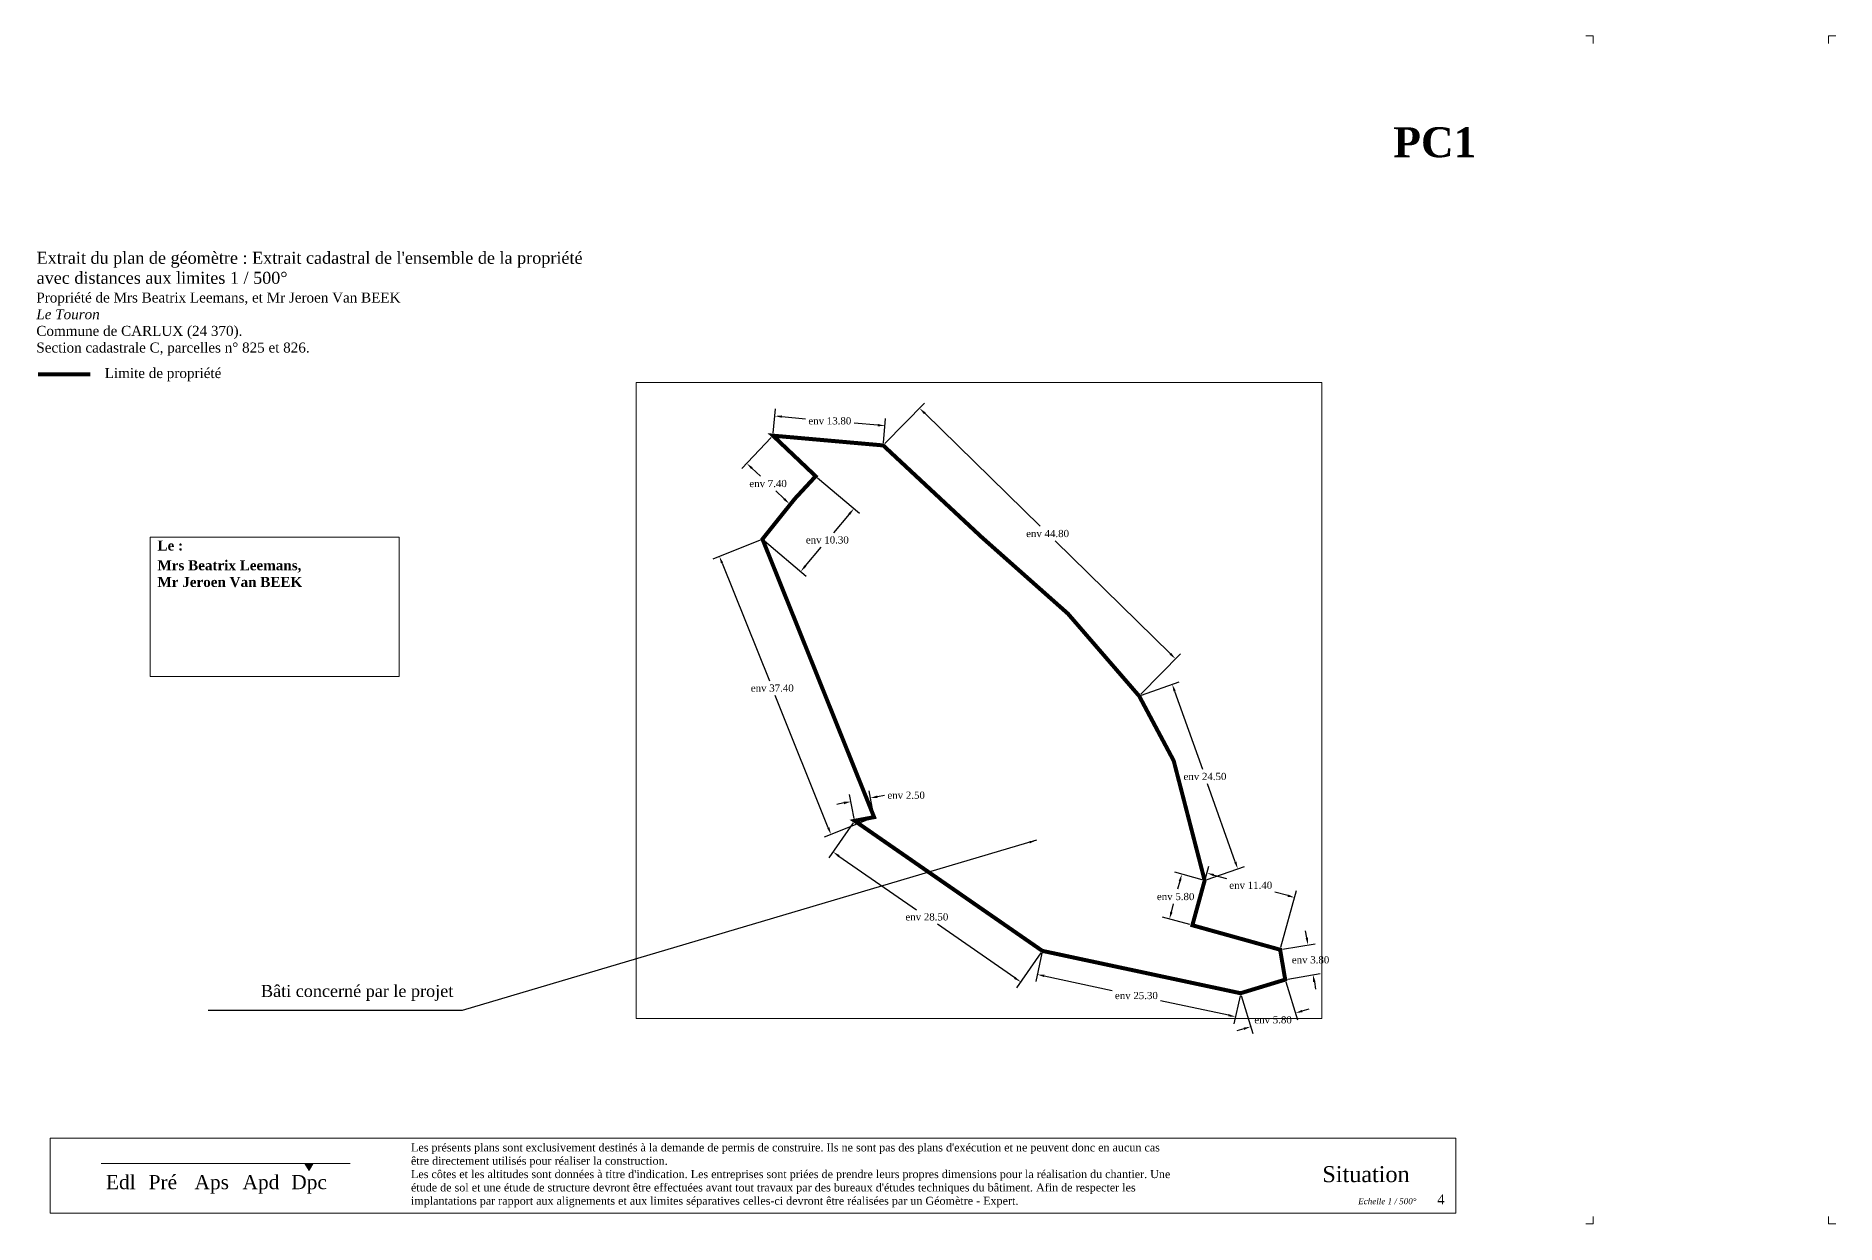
# Model space of a CAD drawing. Header units: millimetres. Extents: x -17502 to -16646, y 1856 to 2034.
# Drawn here: x -17307.85 to -17262.86, y 1855.92 to 1885.62 of the extents above; entities that cross this region are included whole.
import ezdxf

# ---------------------------------------------------------------- set-up
doc = ezdxf.new("R2010")
doc.units = ezdxf.units.MM
doc.layers.get('0').update_dxf_attribs({"lineweight": 9})
doc.layers.get('Defpoints').update_dxf_attribs({"lineweight": 9})
doc.styles.get("Standard").update_dxf_attribs({"font": 'times.ttf'})
doc.dimstyles.get("Standard").update_dxf_attribs({"dimtxt": 0.18, "dimasz": 0.18, "dimexe": 0.18, "dimexo": 0.0625, "dimgap": 0.09, "dimtad": 0, "dimtih": 1, "dimtoh": 1, "dimzin": 0, "dimdsep": 46, "dimtxsty": 'Standard', "dimcen": 0.09, "dimadec": 0, "dimazin": 0, "dimtfac": 1, "dimtofl": 0, "dimtmove": 0, "dimatfit": 3, "dimfxl": 1, "dimtolj": 1, "dimtzin": 0, "dimarcsym": 0})
picture_1 = doc.add_image_def('image4.jpg', size_in_pixel=(1012, 939))

# ---------------------------------------------------------------- blocks, each defined once
blk = doc.blocks.new('*D415')
at = {"color": 0, "lineweight": -2, "transparency": 16777216}
for p, q in [((-17289.424, 1875.695), (-17289.37, 1876.304)), ((-17289.207, 1876.108), (-17288.613, 1876.056)), ((-17286.81, 1875.896), (-17287.404, 1875.949)), ((-17286.669, 1875.451), (-17286.615, 1876.06))]:
    blk.add_line(p, q, dxfattribs=at)
at = {"color": 0, "lineweight": 9, "transparency": 16777216}
for points in [[(-17289.204, 1876.138), (-17289.209, 1876.079), (-17289.386, 1876.124)], [(-17286.807, 1875.926), (-17286.813, 1875.866), (-17286.631, 1875.88)]]:
    blk.add_solid(points, dxfattribs=at)
at = {"layer": 'Defpoints', "color": 0, "lineweight": 9, "transparency": 16777216}
for p in [(-17289.43, 1875.633), (-17286.631, 1875.88), (-17286.674, 1875.389)]:
    blk.add_point(p, dxfattribs=at)
at = {"color": 0, "lineweight": 9, "transparency": 16777216, "insert": (-17288.008, 1876.002), "char_height": 0.18, "attachment_point": 5}
blk.add_mtext('\\A1;env 13.80', dxfattribs=at)
blk = doc.blocks.new('*D416')
at = {"color": 0, "lineweight": -2, "transparency": 16777216}
for p, q in [((-17286.63, 1875.433), (-17285.639, 1876.446)), ((-17285.636, 1876.192), (-17282.752, 1873.367)), ((-17279.496, 1870.179), (-17282.38, 1873.003)), ((-17280.233, 1869.169), (-17279.241, 1870.181))]:
    blk.add_line(p, q, dxfattribs=at)
at = {"color": 0, "lineweight": 9, "transparency": 16777216}
for points in [[(-17285.615, 1876.213), (-17285.657, 1876.17), (-17285.765, 1876.318)], [(-17279.475, 1870.2), (-17279.517, 1870.157), (-17279.367, 1870.053)]]:
    blk.add_solid(points, dxfattribs=at)
at = {"layer": 'Defpoints', "color": 0, "lineweight": 9, "transparency": 16777216}
for p in [(-17286.674, 1875.389), (-17279.367, 1870.053), (-17280.277, 1869.124)]:
    blk.add_point(p, dxfattribs=at)
at = {"color": 0, "lineweight": 9, "transparency": 16777216, "insert": (-17282.566, 1873.185), "char_height": 0.18, "attachment_point": 5}
blk.add_mtext('\\A1;env 44.80', dxfattribs=at)
blk = doc.blocks.new('*D417')
at = {"color": 0, "lineweight": -2, "transparency": 16777216}
for p, q in [((-17280.218, 1869.145), (-17279.281, 1869.478)), ((-17279.39, 1869.248), (-17278.696, 1867.293)), ((-17277.874, 1864.976), (-17278.567, 1866.93)), ((-17278.581, 1864.533), (-17277.644, 1864.866))]:
    blk.add_line(p, q, dxfattribs=at)
at = {"color": 0, "lineweight": 9, "transparency": 16777216}
for points in [[(-17279.362, 1869.258), (-17279.419, 1869.238), (-17279.451, 1869.417)], [(-17277.845, 1864.986), (-17277.902, 1864.966), (-17277.813, 1864.806)]]:
    blk.add_solid(points, dxfattribs=at)
at = {"layer": 'Defpoints', "color": 0, "lineweight": 9, "transparency": 16777216}
for p in [(-17280.277, 1869.124), (-17278.64, 1864.513), (-17277.813, 1864.806)]:
    blk.add_point(p, dxfattribs=at)
at = {"color": 0, "lineweight": 9, "transparency": 16777216, "insert": (-17278.632, 1867.112), "char_height": 0.18, "attachment_point": 5}
blk.add_mtext('\\A1;env 24.50', dxfattribs=at)
blk = doc.blocks.new('*D418')
at = {"color": 0, "lineweight": -2, "transparency": 16777216}
for p, q in [((-17278.7, 1864.529), (-17279.385, 1864.717)), ((-17279.259, 1864.496), (-17279.315, 1864.292)), ((-17279.471, 1863.724), (-17279.415, 1863.928)), ((-17279.008, 1863.41), (-17279.693, 1863.598))]:
    blk.add_line(p, q, dxfattribs=at)
at = {"color": 0, "lineweight": 9, "transparency": 16777216}
for points in [[(-17279.288, 1864.504), (-17279.23, 1864.488), (-17279.211, 1864.67)], [(-17279.5, 1863.732), (-17279.442, 1863.716), (-17279.519, 1863.55)]]:
    blk.add_solid(points, dxfattribs=at)
at = {"layer": 'Defpoints', "color": 0, "lineweight": 9, "transparency": 16777216}
for p in [(-17278.64, 1864.513), (-17279.519, 1863.55), (-17278.947, 1863.393)]:
    blk.add_point(p, dxfattribs=at)
at = {"color": 0, "lineweight": 9, "transparency": 16777216, "insert": (-17279.365, 1864.11), "char_height": 0.18, "attachment_point": 5}
blk.add_mtext('\\A1;env 5.80', dxfattribs=at)
blk = doc.blocks.new('*D419')
at = {"color": 0, "lineweight": -2, "transparency": 16777216}
for p, q in [((-17278.931, 1863.453), (-17278.536, 1864.87)), ((-17278.411, 1864.649), (-17278.092, 1864.56)), ((-17276.564, 1864.134), (-17276.883, 1864.223)), ((-17276.737, 1862.842), (-17276.343, 1864.259))]:
    blk.add_line(p, q, dxfattribs=at)
at = {"color": 0, "lineweight": 9, "transparency": 16777216}
for points in [[(-17278.403, 1864.677), (-17278.419, 1864.62), (-17278.584, 1864.697)], [(-17276.556, 1864.163), (-17276.572, 1864.105), (-17276.391, 1864.086)]]:
    blk.add_solid(points, dxfattribs=at)
at = {"layer": 'Defpoints', "color": 0, "lineweight": 9, "transparency": 16777216}
for p in [(-17276.391, 1864.086), (-17278.947, 1863.393), (-17276.754, 1862.782)]:
    blk.add_point(p, dxfattribs=at)
at = {"color": 0, "lineweight": 9, "transparency": 16777216, "insert": (-17277.488, 1864.391), "char_height": 0.18, "attachment_point": 5}
blk.add_mtext('\\A1;env 11.40', dxfattribs=at)
blk = doc.blocks.new('*D420')
at = {"color": 0, "lineweight": -2, "transparency": 16777216}
for p, q in [((-17276.087, 1863.079), (-17276.118, 1863.257)), ((-17276.693, 1862.793), (-17275.879, 1862.932)), ((-17276.564, 1862.045), (-17275.751, 1862.184)), ((-17275.898, 1861.976), (-17275.868, 1861.799))]:
    blk.add_line(p, q, dxfattribs=at)
at = {"color": 0, "lineweight": 9, "transparency": 16777216}
for points in [[(-17276.058, 1863.084), (-17276.117, 1863.074), (-17276.057, 1862.902)], [(-17275.869, 1861.981), (-17275.928, 1861.971), (-17275.929, 1862.154)]]:
    blk.add_solid(points, dxfattribs=at)
at = {"layer": 'Defpoints', "color": 0, "lineweight": 9, "transparency": 16777216}
for p in [(-17276.754, 1862.782), (-17275.929, 1862.154), (-17276.626, 1862.034)]:
    blk.add_point(p, dxfattribs=at)
at = {"color": 0, "lineweight": 9, "transparency": 16777216, "insert": (-17275.993, 1862.528), "char_height": 0.18, "attachment_point": 5}
blk.add_mtext('\\A1;env 3.80', dxfattribs=at)
blk = doc.blocks.new('*D421')
at = {"color": 0, "lineweight": -2, "transparency": 16777216}
for p, q in [((-17276.608, 1861.975), (-17276.319, 1861.025)), ((-17277.725, 1861.635), (-17277.436, 1860.685)), ((-17276.199, 1861.25), (-17276.027, 1861.302)), ((-17277.661, 1860.805), (-17277.833, 1860.753))]:
    blk.add_line(p, q, dxfattribs=at)
at = {"color": 0, "lineweight": 9, "transparency": 16777216}
for points in [[(-17276.208, 1861.279), (-17276.191, 1861.221), (-17276.371, 1861.198)], [(-17277.67, 1860.834), (-17277.652, 1860.777), (-17277.489, 1860.858)]]:
    blk.add_solid(points, dxfattribs=at)
at = {"layer": 'Defpoints', "color": 0, "lineweight": 9, "transparency": 16777216}
for p in [(-17277.743, 1861.694), (-17276.626, 1862.034), (-17277.489, 1860.858)]:
    blk.add_point(p, dxfattribs=at)
at = {"color": 0, "lineweight": 9, "transparency": 16777216, "insert": (-17276.93, 1861.028), "char_height": 0.18, "attachment_point": 5}
blk.add_mtext('\\A1;env 5.80', dxfattribs=at)
blk = doc.blocks.new('*D422')
at = {"color": 0, "lineweight": -2, "transparency": 16777216}
for p, q in [((-17282.711, 1862.692), (-17282.861, 1861.988)), ((-17282.648, 1862.127), (-17280.951, 1861.764)), ((-17278.045, 1861.143), (-17279.742, 1861.506)), ((-17277.756, 1861.633), (-17277.907, 1860.93))]:
    blk.add_line(p, q, dxfattribs=at)
at = {"color": 0, "lineweight": 9, "transparency": 16777216}
for points in [[(-17282.642, 1862.156), (-17282.654, 1862.097), (-17282.824, 1862.164)], [(-17278.039, 1861.173), (-17278.051, 1861.114), (-17277.869, 1861.106)]]:
    blk.add_solid(points, dxfattribs=at)
at = {"layer": 'Defpoints', "color": 0, "lineweight": 9, "transparency": 16777216}
for p in [(-17282.698, 1862.753), (-17282.824, 1862.164), (-17277.743, 1861.694)]:
    blk.add_point(p, dxfattribs=at)
at = {"color": 0, "lineweight": 9, "transparency": 16777216, "insert": (-17280.346, 1861.635), "char_height": 0.18, "attachment_point": 5}
blk.add_mtext('\\A1;env 25.30', dxfattribs=at)
blk = doc.blocks.new('*D423')
at = {"color": 0, "lineweight": -2, "transparency": 16777216}
for p, q in [((-17287.425, 1865.953), (-17288.031, 1865.078)), ((-17287.781, 1865.124), (-17285.845, 1863.782)), ((-17283.385, 1862.077), (-17285.32, 1863.419)), ((-17282.734, 1862.702), (-17283.34, 1861.827))]:
    blk.add_line(p, q, dxfattribs=at)
at = {"color": 0, "lineweight": 9, "transparency": 16777216}
for points in [[(-17287.763, 1865.148), (-17287.798, 1865.099), (-17287.928, 1865.226)], [(-17283.368, 1862.102), (-17283.402, 1862.053), (-17283.237, 1861.975)]]:
    blk.add_solid(points, dxfattribs=at)
at = {"layer": 'Defpoints', "color": 0, "lineweight": 9, "transparency": 16777216}
for p in [(-17287.389, 1866.004), (-17287.928, 1865.226), (-17282.698, 1862.753)]:
    blk.add_point(p, dxfattribs=at)
at = {"color": 0, "lineweight": 9, "transparency": 16777216, "insert": (-17285.583, 1863.601), "char_height": 0.18, "attachment_point": 5}
blk.add_mtext('\\A1;env 28.50', dxfattribs=at)
blk = doc.blocks.new('*D424')
at = {"color": 0, "lineweight": -2, "transparency": 16777216}
for p, q in [((-17287.401, 1866.066), (-17287.513, 1866.66)), ((-17286.914, 1866.158), (-17287.026, 1866.752)), ((-17286.816, 1866.609), (-17286.639, 1866.642)), ((-17287.657, 1866.45), (-17287.834, 1866.416))]:
    blk.add_line(p, q, dxfattribs=at)
at = {"color": 0, "lineweight": 9, "transparency": 16777216}
for points in [[(-17286.822, 1866.638), (-17286.81, 1866.579), (-17286.993, 1866.575)], [(-17287.662, 1866.479), (-17287.651, 1866.42), (-17287.48, 1866.483)]]:
    blk.add_solid(points, dxfattribs=at)
at = {"layer": 'Defpoints', "color": 0, "lineweight": 9, "transparency": 16777216}
for p in [(-17286.993, 1866.575), (-17287.389, 1866.004), (-17286.902, 1866.096)]:
    blk.add_point(p, dxfattribs=at)
at = {"color": 0, "lineweight": 9, "transparency": 16777216, "insert": (-17286.101, 1866.642), "char_height": 0.18, "attachment_point": 5}
blk.add_mtext('\\A1;env 2.50', dxfattribs=at)
blk = doc.blocks.new('*D425')
at = {"color": 0, "lineweight": -2, "transparency": 16777216}
for p, q in [((-17289.75, 1873.024), (-17290.936, 1872.548)), ((-17290.702, 1872.448), (-17289.52, 1869.503)), ((-17288.047, 1865.831), (-17289.374, 1869.139)), ((-17286.96, 1866.073), (-17288.147, 1865.597))]:
    blk.add_line(p, q, dxfattribs=at)
at = {"color": 0, "lineweight": 9, "transparency": 16777216}
for points in [[(-17290.674, 1872.459), (-17290.73, 1872.437), (-17290.769, 1872.615)], [(-17288.019, 1865.842), (-17288.075, 1865.82), (-17287.98, 1865.664)]]:
    blk.add_solid(points, dxfattribs=at)
at = {"layer": 'Defpoints', "color": 0, "lineweight": 9, "transparency": 16777216}
for p in [(-17289.692, 1873.047), (-17290.769, 1872.615), (-17286.902, 1866.096)]:
    blk.add_point(p, dxfattribs=at)
at = {"color": 0, "lineweight": 9, "transparency": 16777216, "insert": (-17289.447, 1869.321), "char_height": 0.18, "attachment_point": 5}
blk.add_mtext('\\A1;env 37.40', dxfattribs=at)
blk = doc.blocks.new('*D426')
at = {"color": 0, "lineweight": -2, "transparency": 16777216}
for p, q in [((-17288.314, 1874.579), (-17287.268, 1873.694)), ((-17287.522, 1873.673), (-17287.917, 1873.206)), ((-17289.644, 1873.007), (-17288.598, 1872.122)), ((-17288.619, 1872.376), (-17288.225, 1872.843))]:
    blk.add_line(p, q, dxfattribs=at)
at = {"color": 0, "lineweight": 9, "transparency": 16777216}
for points in [[(-17287.545, 1873.693), (-17287.499, 1873.654), (-17287.406, 1873.811)], [(-17288.642, 1872.395), (-17288.596, 1872.357), (-17288.736, 1872.238)]]:
    blk.add_solid(points, dxfattribs=at)
at = {"layer": 'Defpoints', "color": 0, "lineweight": 9, "transparency": 16777216}
for p in [(-17288.362, 1874.619), (-17287.406, 1873.811), (-17289.692, 1873.047)]:
    blk.add_point(p, dxfattribs=at)
at = {"color": 0, "lineweight": 9, "transparency": 16777216, "insert": (-17288.071, 1873.025), "char_height": 0.18, "attachment_point": 5}
blk.add_mtext('\\A1;env 10.30', dxfattribs=at)
blk = doc.blocks.new('*D427')
at = {"color": 0, "lineweight": -2, "transparency": 16777216}
for p, q in [((-17289.473, 1875.587), (-17290.21, 1874.811)), ((-17289.955, 1874.818), (-17289.743, 1874.617)), ((-17288.405, 1874.574), (-17289.142, 1873.798)), ((-17289.149, 1874.052), (-17289.36, 1874.253))]:
    blk.add_line(p, q, dxfattribs=at)
at = {"color": 0, "lineweight": 9, "transparency": 16777216}
for points in [[(-17289.934, 1874.839), (-17289.976, 1874.796), (-17290.086, 1874.942)], [(-17289.128, 1874.074), (-17289.169, 1874.03), (-17289.018, 1873.928)]]:
    blk.add_solid(points, dxfattribs=at)
at = {"layer": 'Defpoints', "color": 0, "lineweight": 9, "transparency": 16777216}
for p in [(-17289.43, 1875.633), (-17290.086, 1874.942), (-17288.362, 1874.619)]:
    blk.add_point(p, dxfattribs=at)
at = {"color": 0, "lineweight": 9, "transparency": 16777216, "insert": (-17289.552, 1874.435), "char_height": 0.18, "attachment_point": 5}
blk.add_mtext('\\A1;env 7.40', dxfattribs=at)

msp = doc.modelspace()

# ---------------------------------------------------------------- hatches: boundary and pattern name
at = {"lineweight": 9}
msp.add_hatch(color=5, dxfattribs=at).paths.add_polyline_path([(-17301.13, 1857.44), (-17300.922, 1857.44), (-17301.026, 1857.263)])

# ---------------------------------------------------------------- linework, layer by layer
at = {"color": 5, "lineweight": 9, "const_width": 0.1}
msp.add_lwpolyline([(-17307.8, 1877.166), (-17306.49, 1877.166)], dxfattribs=at)
msp.add_lwpolyline([(-17279.414, 1867.507), (-17280.277, 1869.124), (-17282.056, 1871.181), (-17284.212, 1873.094), (-17286.674, 1875.389), (-17289.43, 1875.633), (-17288.362, 1874.619), (-17288.886, 1874.053), (-17289.692, 1873.047), (-17286.902, 1866.096), (-17287.389, 1866.004), (-17282.698, 1862.753), (-17277.743, 1861.694), (-17276.626, 1862.034), (-17276.754, 1862.782), (-17278.947, 1863.393), (-17278.64, 1864.513)], close=True, dxfattribs=at)
at = {"lineweight": 9}
for points in [[(-17305, 1873.098), (-17298.776, 1873.098), (-17298.776, 1869.61), (-17305, 1869.61)], [(-17307.494, 1858.074), (-17272.366, 1858.074), (-17272.366, 1856.197), (-17307.494, 1856.197)]]:
    msp.add_lwpolyline(points, close=True, dxfattribs=at)
at = {"color": 5, "lineweight": 9}
msp.add_lwpolyline([(-17306.222, 1857.44), (-17300.001, 1857.44)], dxfattribs=at)
msp.add_lwpolyline([(-17301.13, 1857.44), (-17300.922, 1857.44), (-17301.026, 1857.263), (-17301.13, 1857.44)], close=True, dxfattribs=at)
at = {"layer": 'Defpoints', "lineweight": 9}
for points in [[(-17269.116, 1885.625), (-17268.93, 1885.625), (-17268.93, 1885.438)], [(-17263.046, 1885.438), (-17263.046, 1885.625), (-17262.86, 1885.625)], [(-17268.93, 1856.111), (-17268.93, 1855.925), (-17269.116, 1855.925)], [(-17262.86, 1855.925), (-17263.046, 1855.925), (-17263.046, 1856.111)]]:
    msp.add_lwpolyline(points, dxfattribs=at)
for p in [(-17268.93, 1885.625), (-17268.93, 1885.625), (-17263.046, 1885.625), (-17268.93, 1855.925), (-17268.93, 1855.925), (-17268.93, 1855.925), (-17263.046, 1855.925), (-17263.046, 1855.925), (-17263.046, 1855.925), (-17263.046, 1855.925)]:
    msp.add_point(p, dxfattribs=at)

# ---------------------------------------------------------------- texts
at = {"color": 5, "lineweight": 9, "insert": (-17273.926, 1883.344), "char_height": 0.75, "width": 38.0193, "attachment_point": 1}
msp.add_mtext('{\\fTimes New Roman|b1|i0|c0|p18;PC1}', dxfattribs=at)
at = {"lineweight": 9, "attachment_point": 1}
for s, insert, char_height, width in [("\\A1;Extrait du plan de géomètre : Extrait cadastral de l'ensemble de la propriété \\Pavec distances aux limites 1 / 500°", (-17307.834, 1880.229), 0.3, 21.0239), ('Propriété de Mrs Beatrix Leemans, et Mr Jeroen Van BEEK\\P{\\fTimes New Roman|b0|i1|c0|p18;Le Touron\\P\\A1;\\fTimes New Roman|b0|i0|c0|p18;Commune de }CARLUX (24 370).\\PSection cadastrale C, parcelles n° 825 et 826.', (-17307.841, 1879.211), 0.25, 21.0239), ('Limite de propriété', (-17306.132, 1877.323), 0.25, 21.0239), ('{\\fTimes New Roman|b1|i0|c0|p18;Le : }', (-17304.813, 1873.012), 0.25, 12.6731), ('{\\fTimes New Roman|b1|i0|c0|p18;Mrs Beatrix Leemans, \\PMr Jeroen Van BEEK}', (-17304.813, 1872.517), 0.25, 12.6731), ('Bâti concerné par le projet', (-17302.226, 1861.9), 0.3, 21.0239), ("{\\fTimes New Roman|b0|i0|c0|p18;Les présents plans sont exclusivement destinés à la demande de permis de construire. Ils ne sont pas des plans d'exécution et ne peuvent donc en aucun cas être directement utilisés pour réaliser la construction.\\PLes côtes et les altitudes sont données à titre d'indication. Les entreprises sont priées de prendre leurs propres dimensions pour la réalisation du chantier. Une étude de sol et une étude de structure devront être effectuées avant tout travaux par des bureaux d'études techniques du bâtiment. Afin de respecter les implantations par rapport aux alignements et aux limites séparatives celles-ci devront être réalisées par un Géomètre - Expert. }", (-17298.478, 1857.939), 0.2, 19.06449), ('Situation', (-17275.698, 1857.371), 0.4, 21.0239), ('Edl', (-17306.101, 1857.149), 0.3535, 1.3673), ('Pré', (-17305.035, 1857.149), 0.3535, 1.3673), ('Aps', (-17303.887, 1857.149), 0.3535, 1.3673), ('Apd', (-17302.687, 1857.149), 0.3535, 1.3673), ('{\\fTimes New Roman|b0|i1|c0|p18;Echelle 1 / 500°}', (-17274.803, 1856.569), 0.15, 3.33828), ('4', (-17272.827, 1856.663), 0.247, 2.42095)]:
    msp.add_mtext(s, dxfattribs=dict(at, insert=insert, char_height=char_height, width=width))
at = {"color": 16, "lineweight": 9, "insert": (-17301.469, 1857.149), "char_height": 0.3535, "width": 1.3673, "attachment_point": 1}
msp.add_mtext('{\\C1;Dpc}', dxfattribs=at)

# ---------------------------------------------------------------- dimensions: what is measured, and where the dimension line sits
at = {"lineweight": 9}
for p1, p2, distance, text, picture, middle in [((-17289.43, 1875.633), (-17286.674, 1875.389), 0.493, 'env 13.80', '*D415', (-17288.008, 1876.002)), ((-17286.674, 1875.389), (-17280.277, 1869.124), 1.3, 'env 44.80', '*D416', (-17282.566, 1873.185)), ((-17288.362, 1874.619), (-17289.43, 1875.633), 0.953, 'env 7.40', '*D427', (-17289.552, 1874.435)), ((-17289.692, 1873.047), (-17288.362, 1874.619), -1.252, 'env 10.30', '*D426', (-17288.071, 1873.025)), ((-17280.277, 1869.124), (-17278.64, 1864.513), 0.877, 'env 24.50', '*D417', (-17278.632, 1867.112)), ((-17287.389, 1866.004), (-17286.902, 1866.096), 0.487, 'env 2.50', '*D424', (-17286.101, 1866.642)), ((-17282.698, 1862.753), (-17287.389, 1866.004), 0.947, 'env 28.50', '*D423', (-17285.583, 1863.601)), ((-17278.947, 1863.393), (-17276.754, 1862.782), 1.353, 'env 11.40', '*D419', (-17277.488, 1864.391)), ((-17278.64, 1864.513), (-17278.947, 1863.393), -0.593, 'env 5.80', '*D418', (-17279.365, 1864.11)), ((-17276.754, 1862.782), (-17276.626, 1862.034), 0.708, 'env 3.80', '*D420', (-17275.993, 1862.528)), ((-17277.743, 1861.694), (-17282.698, 1862.753), 0.602, 'env 25.30', '*D422', (-17280.346, 1861.635)), ((-17276.626, 1862.034), (-17277.743, 1861.694), 0.875, 'env 5.80', '*D421', (-17276.93, 1861.028))]:
    dim = msp.add_aligned_dim(p1=p1, p2=p2, distance=distance, text=text, dimstyle='Standard', dxfattribs=at)
    dim.commit()
    dim.dimension.update_dxf_attribs({"geometry": picture, "text_midpoint": middle})
dim = msp.add_linear_dim(base=(-17290.769, 1872.615), p1=(-17286.902, 1866.096), p2=(-17289.692, 1873.047), angle=111.8663, text='env 37.40', dimstyle='Standard', dxfattribs=at)
dim.commit()
dim.dimension.update_dxf_attribs({"geometry": '*D425', "text_midpoint": (-17289.447, 1869.321), "dimtype": 161})

# ---------------------------------------------------------------- pictures from other files: only their frames are drawn
image = msp.add_image(picture_1, insert=(-17292.845, 1861.063), size_in_units=(17.137, 15.9), dxfattribs=at)
image.dxf.flags = 7

# ---------------------------------------------------------------- leaders
msp.add_leader([(-17282.847, 1865.517), (-17297.196, 1861.259), (-17303.549, 1861.259)], dimstyle='Standard', dxfattribs=at)

doc.saveas('drawing.dxf')
